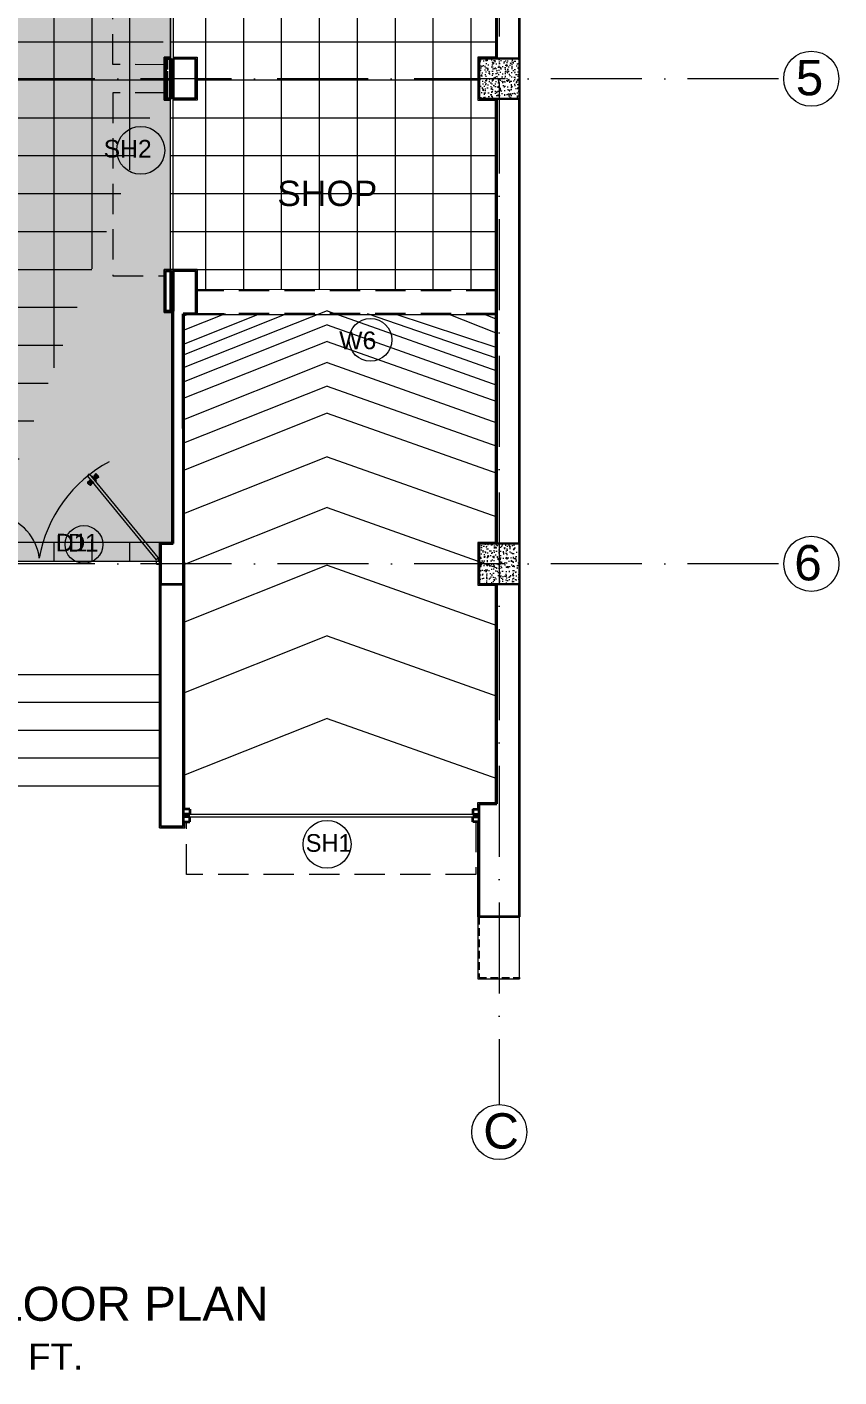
# Model space of a CAD drawing. Header units: inches. Extents: x 10755 to 33653, y -10992 to 10708.
# Drawn here: x 25436 to 25757, y -1482 to -948 of the extents above; entities that cross this region are included whole.
import ezdxf

# ---------------------------------------------------------------- set-up
doc = ezdxf.new("R2010")
doc.units = ezdxf.units.IN
doc.header["$MEASUREMENT"] = 0
doc.linetypes.add('ACAD_ISO10W100', pattern=[18, 12, -3, 0, -3])
doc.linetypes.add('HIDDEN', pattern=[0.375, 0.25, -0.125])
for name, color, linetype, lineweight in [('centerline', 9, 'ACAD_ISO10W100', 5), ('col', 1, 'Continuous', 30), ('DIMINSION', 5, 'Continuous', 15), ('door', 15, 'Continuous', 18), ('hatch 2', 8, 'Continuous', 13), ('hatch room', 33, 'Continuous', 9), ('hatch- rcc', 252, 'Continuous', 5), ('hatch1', 9, 'Continuous', 5), ('PLASTER', 50, 'Continuous', 9), ('rs', 102, 'Continuous', 15), ('sill line', 21, 'Continuous', 20), ('STAIRCASE', 143, 'Continuous', 15), ('title text 1', 113, 'Continuous', 25), ('wall', 1, 'Continuous', 35)]:
    doc.layers.add(name, color=color, linetype=linetype, lineweight=lineweight)
doc.layers.add('T-TEXT', color=230, linetype='Continuous')
doc.layers.get('DIMINSION').off()
doc.styles.add('Prajwal', font='stylu.ttf', dxfattribs={"height": 9})
doc.styles.add('suren', font='times.ttf', dxfattribs={"height": 4})

# ---------------------------------------------------------------- blocks, each defined once
blk = doc.blocks.new('ETERWEWE')
at = {"layer": 'hatch- rcc', "linetype": 'Continuous', "ltscale": 30}
h = blk.add_hatch(dxfattribs=at)
h.set_pattern_fill('AR-CONC', color=256, scale=0.5, style=0)
h.set_pattern_definition([(50, (0, 0), (3.586300913, -0.313760675), [0.375, -4.125]), (355, (0, 0), (-0.69375667, 3.76096067), [0.3, -3.3]), (100.4514445, (0.299, -0.026), (2.89254423, 3.447199955), [0.31870096, -3.50571056]), (46.1842, (0, 1), (5.33620665, -0.8275964), [0.5625, -6.1875]), (96.6356355, (0.4447, 0.931), (4.67330973, 4.870593), [0.47805171, -5.2585688]), (351.184164, (0, 1), (4.67330973, 4.870593), [0.45, -4.95]), (21, (0.5, 0.75), (2.98453526, -2.013094453), [0.375, -4.125]), (326, (0.5, 0.75), (1.21657666, 3.625750225), [0.3, -3.3]), (71.4514447, (0.7487, 0.5822), (4.20111188, 1.612655764), [0.31870095, -3.50571056]), (37.5, (0, 0), (0.060799277, 1.664469269), [0, -3.26, 0, -3.35, 0, -3.3125]), (7.5, (0, 0), (1.315347687, 1.97205856), [0, -1.91, 0, -3.185, 0, -1.2625]), (327.5, (-1.115, 0), (2.669112181, -0.112774359), [0, -1.25, 0, -3.9, 0, -5.175]), (317.5, (-1.615, 0), (2.915930847, 0.50052491), [0, -1.625, 0, -2.59, 0, -3.675])])
h.paths.add_polyline_path([(159423.23, -3794.58), (159439.23, -3794.58), (159439.23, -3778.58), (159423.23, -3778.58)])
at = {"layer": 'col', "linetype": 'Continuous', "ltscale": 30}
blk.add_lwpolyline([(159423.23, -3794.58), (159423.23, -3778.58), (159439.23, -3778.58), (159439.23, -3794.58), (159423.23, -3794.58)], dxfattribs=at)
blk = doc.blocks.new('wewerrr')
at = {"layer": 'DIMINSION', "linetype": 'Continuous'}
for p in [(17288.57, -757.81), (17288.57, -757.81), (17288.57, -949.81), (17288.57, -949.81)]:
    blk.add_blockref('ETERWEWE', p, dxfattribs=at)

msp = doc.modelspace()

# ---------------------------------------------------------------- hatches: boundary and pattern name
at = {"layer": 'hatch room'}
h = msp.add_hatch(dxfattribs=at)
h.set_pattern_fill('ANSI37', color=256, scale=120, angle=45, style=0)
h.set_pattern_definition([(90, (12291.465, -12188.553), (-15, 3e-15), []), (180, (12291.465, -12188.553), (-3e-15, -15), [])])
h.paths.add_polyline_path([(25599.028, -459.745), (25535.016, -459.741), (25535.016, -546.093), (25505.432, -546.093), (25505.431, -608.087), (25506.431, -608.087), (25506.419, -663.115), (25505.431, -663.115), (25505.431, -724.593), (25490.073, -724.593), (25490.073, -734.593), (25549.212, -734.593), (25549.212, -762.593), (25621.103, -762.593), (25621.103, -959.593), (25614.103, -959.593), (25614.103, -976.593), (25621.124, -976.593), (25621.115, -1051.547), (25503.073, -1051.59), (25503.073, -1043.593), (25490.073, -1043.593), (25490.073, -1060.594), (25493.075, -1060.591), (25493.091, -1151.593), (25389.156, -1151.593), (25389.156, -1158.593), (25229.156, -1158.593), (25229.156, -1151.593), (25222.215, -1151.593), (25222.161, -992.593), (25241.156, -992.593), (25241.156, -968.593), (25389.156, -968.593), (25389.156, -976.574), (25409.156, -976.594), (25409.156, -959.593), (25389.156, -959.593), (25389.156, -961.593), (25229.156, -961.593), (25229.156, -959.593), (25222.156, -959.593), (25222.156, -753.586), (25409.156, -753.586), (25409.156, -737.593), (25406.156, -737.593), (25406.156, -719.593), (25389.156, -719.605), (25389.156, -743.586), (25304.156, -743.586), (25304.155, -667.579), (25264.155, -667.58), (25264.155, -614.587), (25304.155, -614.587), (25304.156, -546.593), (25389.156, -546.593), (25389.156, -551.593), (25406.156, -551.593), (25406.156, -534.593), (25389.156, -534.593), (25389.156, -536.593), (25229.156, -536.593), (25229.156, -534.593), (25222.156, -534.593), (25222.156, -335.593), (25229.156, -335.593), (25229.156, -318.593), (25222.156, -318.593), (25222.156, -185.593), (25229.158, -185.593), (25229.158, -178.593), (25389.156, -178.593), (25389.156, -185.593), (25396.158, -185.593), (25396.156, -318.593), (25389.156, -318.593), (25389.156, -335.593), (25406.156, -335.593), (25406.156, -178.593), (25515.103, -178.593), (25515.114, -288.035), (25621.104, -288.035), (25621.103, -318.593), (25614.103, -318.593), (25614.103, -335.593), (25621.103, -335.597), (25621.045, -443.736), (25599.028, -443.747)])
h.paths.add_polyline_path([(25409.156, -1060.594), (25409.156, -1043.593), (25396.156, -1043.593), (25396.156, -1060.593)], flags=16)
edge = h.paths.add_edge_path()
edge.add_line((25417.112, -1159.044), (25488.113, -1159.044))
edge.add_line((25488.113, -1159.044), (25488.113, -1151.593))
edge.add_line((25488.113, -1151.593), (25493.091, -1151.593))
edge.add_line((25493.091, -1151.593), (25493.075, -1060.591))
edge.add_line((25493.075, -1060.591), (25490.073, -1060.594))
edge.add_line((25490.073, -1060.594), (25490.073, -1043.593))
edge.add_line((25490.073, -1043.593), (25492.573, -1043.593))
edge.add_line((25492.573, -1043.593), (25492.573, -976.591))
edge.add_line((25492.573, -976.591), (25490.073, -976.594))
edge.add_line((25490.073, -976.594), (25490.073, -959.593))
edge.add_line((25490.073, -959.593), (25492.573, -959.593))
edge.add_line((25492.573, -959.593), (25492.573, -734.593))
edge.add_line((25492.573, -734.593), (25490.073, -734.593))
edge.add_line((25490.073, -734.593), (25490.073, -724.593))
edge.add_line((25490.073, -724.593), (25505.431, -724.593))
edge.add_line((25505.431, -724.593), (25505.431, -663.093))
edge.add_line((25505.431, -663.093), (25506.419, -663.115))
edge.add_line((25506.419, -663.115), (25506.427, -608.087))
edge.add_line((25506.427, -608.087), (25505.432, -608.079))
edge.add_line((25505.432, -608.079), (25505.432, -546.093))
edge.add_line((25505.432, -546.093), (25535.016, -546.096))
edge.add_line((25535.016, -546.096), (25535.016, -469.241))
edge.add_line((25535.016, -469.241), (25532.998, -469.241))
edge.add_line((25532.998, -469.241), (25532.998, -467.241))
edge.add_line((25532.998, -467.241), (25408.174, -467.247))
edge.add_line((25408.174, -467.247), (25408.174, -469.247))
edge.add_line((25408.174, -469.247), (25406.156, -469.247))
edge.add_line((25406.156, -469.247), (25406.156, -473.747))
edge.add_line((25406.156, -473.747), (25404.098, -473.747))
edge.add_line((25404.098, -473.747), (25404.098, -475.765))
edge.add_line((25404.098, -475.765), (25402.098, -475.765))
edge.add_line((25402.098, -475.765), (25402.098, -532.575))
edge.add_line((25402.098, -532.575), (25404.098, -532.575))
edge.add_line((25404.098, -532.575), (25404.098, -534.593))
edge.add_line((25404.098, -534.593), (25406.156, -534.593))
edge.add_line((25406.156, -534.593), (25406.156, -551.593))
edge.add_line((25406.156, -551.593), (25389.156, -551.593))
edge.add_line((25389.156, -551.593), (25389.156, -546.593))
edge.add_line((25389.156, -546.593), (25304.156, -546.593))
edge.add_line((25304.156, -546.593), (25304.156, -614.587))
edge.add_line((25304.156, -614.587), (25299.155, -614.587))
edge.add_line((25299.155, -614.587), (25264.155, -614.587))
edge.add_line((25264.155, -614.587), (25264.155, -667.579))
edge.add_line((25264.155, -667.579), (25304.155, -667.578))
edge.add_line((25304.155, -667.578), (25304.156, -743.586))
edge.add_line((25304.156, -743.586), (25396.156, -743.586))
edge.add_line((25396.156, -743.586), (25396.156, -736.593))
edge.add_line((25396.156, -736.593), (25389.156, -736.593))
edge.add_line((25389.156, -736.593), (25389.145, -719.605))
edge.add_line((25389.145, -719.605), (25406.156, -719.605))
edge.add_line((25406.156, -719.605), (25406.156, -737.593))
edge.add_line((25406.156, -737.593), (25409.156, -737.593))
edge.add_line((25409.156, -737.593), (25409.156, -754.594))
edge.add_line((25409.156, -754.594), (25406.865, -754.594))
edge.add_line((25406.865, -754.594), (25406.657, -959.593))
edge.add_line((25406.657, -959.593), (25409.156, -959.593))
edge.add_line((25409.156, -959.593), (25409.156, -976.594))
edge.add_line((25409.156, -976.594), (25406.656, -976.594))
edge.add_line((25406.656, -976.594), (25406.657, -1043.593))
edge.add_line((25406.657, -1043.593), (25409.156, -1043.593))
edge.add_line((25409.156, -1043.593), (25409.156, -1060.594))
edge.add_line((25409.156, -1060.594), (25406.656, -1060.591))
edge.add_line((25406.656, -1060.591), (25406.656, -1151.593))
edge.add_line((25406.656, -1151.593), (25417.112, -1151.593))
edge.add_line((25417.112, -1151.593), (25417.112, -1159.055))
edge.add_line((25493.573, -959.595), (25503.073, -959.595))
edge.add_line((25503.073, -959.595), (25503.073, -976.595))
edge.add_line((25503.073, -976.595), (25493.573, -976.595))
edge.add_line((25406.156, -469.747), (25406.156, -459.747))
edge.add_line((25396.677, -459.747), (25396.677, -469.747))
edge.add_line((25406.156, -459.747), (25396.677, -459.747))
h = msp.add_hatch(dxfattribs=at)
h.set_pattern_fill('ANSI36', color=256, scale=45, style=0)
h.set_pattern_definition([(45, (12291.465, -12188.553), (2.9831067, 10.938058), [14.0625, -2.8125, 0, -2.8125])])
h.paths.add_polyline_path([(25561.431, -663.098), (25561.431, -608.096), (25505.432, -608.087), (25505.432, -546.096), (25535.103, -546.096), (25535.103, -546.596), (25614.103, -546.596), (25614.103, -551.596), (25621.103, -551.596), (25621.103, -719.596), (25614.024, -719.596), (25614.024, -725.096), (25505.431, -725.096), (25505.431, -663.118)])
edge = h.paths.add_edge_path()
edge.add_line((25417.112, -1159.044), (25488.113, -1159.044))
edge.add_line((25488.113, -1159.044), (25488.113, -1151.593))
edge.add_line((25488.113, -1151.593), (25493.091, -1151.593))
edge.add_line((25493.091, -1151.593), (25493.075, -1060.591))
edge.add_line((25493.075, -1060.591), (25490.073, -1060.594))
edge.add_line((25490.073, -1060.594), (25490.073, -1043.593))
edge.add_line((25490.073, -1043.593), (25492.573, -1043.593))
edge.add_line((25492.573, -1043.593), (25492.573, -976.591))
edge.add_line((25492.573, -976.591), (25490.073, -976.594))
edge.add_line((25490.073, -976.594), (25490.073, -959.593))
edge.add_line((25490.073, -959.593), (25492.573, -959.593))
edge.add_line((25492.573, -959.593), (25492.573, -734.593))
edge.add_line((25492.573, -734.593), (25490.073, -734.593))
edge.add_line((25490.073, -734.593), (25490.073, -724.593))
edge.add_line((25490.073, -724.593), (25505.431, -724.593))
edge.add_line((25505.431, -724.593), (25505.431, -663.093))
edge.add_line((25505.431, -663.093), (25506.419, -663.115))
edge.add_line((25506.419, -663.115), (25506.427, -608.087))
edge.add_line((25506.427, -608.087), (25505.432, -608.079))
edge.add_line((25505.432, -608.079), (25505.432, -546.093))
edge.add_line((25505.432, -546.093), (25535.016, -546.096))
edge.add_line((25535.016, -546.096), (25535.016, -469.241))
edge.add_line((25535.016, -469.241), (25532.998, -469.241))
edge.add_line((25532.998, -469.241), (25532.998, -467.241))
edge.add_line((25532.998, -467.241), (25408.174, -467.247))
edge.add_line((25408.174, -467.247), (25408.174, -469.247))
edge.add_line((25408.174, -469.247), (25406.156, -469.247))
edge.add_line((25406.156, -469.247), (25406.156, -473.747))
edge.add_line((25406.156, -473.747), (25404.098, -473.747))
edge.add_line((25404.098, -473.747), (25404.098, -475.765))
edge.add_line((25404.098, -475.765), (25402.098, -475.765))
edge.add_line((25402.098, -475.765), (25402.098, -532.575))
edge.add_line((25402.098, -532.575), (25404.098, -532.575))
edge.add_line((25404.098, -532.575), (25404.098, -534.593))
edge.add_line((25404.098, -534.593), (25406.156, -534.593))
edge.add_line((25406.156, -534.593), (25406.156, -551.593))
edge.add_line((25406.156, -551.593), (25389.156, -551.593))
edge.add_line((25389.156, -551.593), (25389.156, -546.593))
edge.add_line((25389.156, -546.593), (25304.156, -546.593))
edge.add_line((25304.156, -546.593), (25304.156, -614.587))
edge.add_line((25304.156, -614.587), (25299.155, -614.587))
edge.add_line((25299.155, -614.587), (25264.155, -614.587))
edge.add_line((25264.155, -614.587), (25264.155, -667.579))
edge.add_line((25264.155, -667.579), (25304.155, -667.578))
edge.add_line((25304.155, -667.578), (25304.156, -743.586))
edge.add_line((25304.156, -743.586), (25396.156, -743.586))
edge.add_line((25396.156, -743.586), (25396.156, -736.593))
edge.add_line((25396.156, -736.593), (25389.156, -736.593))
edge.add_line((25389.156, -736.593), (25389.145, -719.605))
edge.add_line((25389.145, -719.605), (25406.156, -719.605))
edge.add_line((25406.156, -719.605), (25406.156, -737.593))
edge.add_line((25406.156, -737.593), (25409.156, -737.593))
edge.add_line((25409.156, -737.593), (25409.156, -754.594))
edge.add_line((25409.156, -754.594), (25406.865, -754.594))
edge.add_line((25406.865, -754.594), (25406.657, -959.593))
edge.add_line((25406.657, -959.593), (25409.156, -959.593))
edge.add_line((25409.156, -959.593), (25409.156, -976.594))
edge.add_line((25409.156, -976.594), (25406.656, -976.594))
edge.add_line((25406.656, -976.594), (25406.657, -1043.593))
edge.add_line((25406.657, -1043.593), (25409.156, -1043.593))
edge.add_line((25409.156, -1043.593), (25409.156, -1060.594))
edge.add_line((25409.156, -1060.594), (25406.656, -1060.591))
edge.add_line((25406.656, -1060.591), (25406.656, -1151.593))
edge.add_line((25406.656, -1151.593), (25417.112, -1151.593))
edge.add_line((25417.112, -1151.593), (25417.112, -1159.055))

# ---------------------------------------------------------------- linework, layer by layer
at = {"layer": 'centerline', "ltscale": 3}
for p, q in [((25622.603, -49.847), (25622.603, -1374.078)), ((25733.068, -968.093), (25117.096, -968.093)), ((25733.114, -1160.093), (25117.142, -1160.093))]:
    msp.add_line(p, q, dxfattribs=at)
at = {"layer": 'centerline', "linetype": 'Continuous'}
for centre in [(25746.039, -968.093), (25746.085, -1160.093), (25622.603, -1384.99)]:
    msp.add_circle(centre, 10.912, dxfattribs=at)
at = {"layer": 'door', "color": 8}
for p, q in [((25460.575, -1127.172), (25459.63, -1127.935)), ((25460.575, -1127.172), (25459.63, -1127.935)), ((25460.639, -1127.226), (25459.676, -1128.003)), ((25460.639, -1127.226), (25459.676, -1128.003)), ((25460.752, -1127.339), (25459.826, -1128.154)), ((25460.752, -1127.339), (25459.826, -1128.154)), ((25460.704, -1126.538), (25461.044, -1127.064)), ((25460.704, -1126.538), (25461.044, -1127.064)), ((25460.968, -1127.197), (25460.854, -1127.312)), ((25460.968, -1127.197), (25460.854, -1127.312)), ((25460.993, -1127.222), (25460.878, -1127.337)), ((25460.993, -1127.222), (25460.878, -1127.337)), ((25460.923, -1126.757), (25461.122, -1127.142)), ((25460.923, -1126.757), (25461.122, -1127.142)), ((25461.046, -1127.275), (25460.931, -1127.389)), ((25461.046, -1127.275), (25460.931, -1127.389)), ((25461.127, -1127.356), (25461.012, -1127.471)), ((25461.127, -1127.356), (25461.012, -1127.471)), ((25461.154, -1126.988), (25461.207, -1127.228)), ((25461.154, -1126.988), (25461.207, -1127.228)), ((25461.338, -1127.172), (25461.301, -1127.321)), ((25461.338, -1127.172), (25461.301, -1127.321)), ((25461.492, -1127.327), (25461.343, -1127.364)), ((25461.492, -1127.327), (25461.343, -1127.364)), ((25461.663, -1125.579), (25462.189, -1125.919)), ((25461.663, -1125.579), (25462.189, -1125.919)), ((25461.882, -1125.798), (25462.268, -1125.997)), ((25461.882, -1125.798), (25462.268, -1125.997)), ((25462.113, -1126.028), (25462.353, -1126.082)), ((25462.113, -1126.028), (25462.353, -1126.082)), ((25462.297, -1125.45), (25463.06, -1124.505)), ((25462.297, -1125.45), (25463.06, -1124.505)), ((25462.297, -1126.213), (25462.446, -1126.175)), ((25462.297, -1126.213), (25462.446, -1126.175)), ((25462.323, -1125.843), (25462.437, -1125.728)), ((25462.323, -1125.843), (25462.437, -1125.728)), ((25462.348, -1125.868), (25462.462, -1125.753)), ((25462.348, -1125.868), (25462.462, -1125.753)), ((25462.351, -1125.514), (25463.128, -1124.551)), ((25462.351, -1125.514), (25463.128, -1124.551)), ((25462.4, -1125.92), (25462.515, -1125.806)), ((25462.4, -1125.92), (25462.515, -1125.806)), ((25462.452, -1126.367), (25462.489, -1126.218)), ((25462.452, -1126.367), (25462.489, -1126.218)), ((25462.464, -1125.627), (25463.279, -1124.701)), ((25462.464, -1125.627), (25463.279, -1124.701)), ((25462.481, -1126.001), (25462.596, -1125.887)), ((25462.481, -1126.001), (25462.596, -1125.887)), ((25462.636, -1126.551), (25462.582, -1126.311)), ((25462.636, -1126.551), (25462.582, -1126.311)), ((25462.61, -1125.773), (25463.452, -1124.874)), ((25462.61, -1125.773), (25463.452, -1124.874)), ((25462.663, -1126.183), (25462.777, -1126.069)), ((25462.663, -1126.183), (25462.777, -1126.069)), ((25462.867, -1126.782), (25462.668, -1126.397)), ((25462.867, -1126.782), (25462.668, -1126.397)), ((25462.744, -1126.264), (25462.859, -1126.15)), ((25462.744, -1126.264), (25462.859, -1126.15)), ((25463.085, -1127.001), (25462.746, -1126.475)), ((25463.085, -1127.001), (25462.746, -1126.475)), ((25462.796, -1126.317), (25462.911, -1126.202)), ((25462.796, -1126.317), (25462.911, -1126.202)), ((25462.821, -1126.342), (25462.936, -1126.227)), ((25462.821, -1126.342), (25462.936, -1126.227)), ((25462.895, -1126.058), (25463.79, -1125.213)), ((25462.895, -1126.058), (25463.79, -1125.213)), ((25463.037, -1126.2), (25463.963, -1125.385)), ((25463.037, -1126.2), (25463.963, -1125.385)), ((25463.151, -1126.313), (25464.114, -1125.536)), ((25463.151, -1126.313), (25464.114, -1125.536)), ((25463.215, -1126.367), (25464.16, -1125.604)), ((25463.215, -1126.367), (25464.16, -1125.604)), ((25463.498, -1124.861), (25463.515, -1124.843)), ((25463.498, -1124.861), (25463.515, -1124.843)), ((25463.668, -1124.996), (25463.515, -1124.843)), ((25463.668, -1124.996), (25463.515, -1124.843)), ((25463.668, -1124.996), (25463.821, -1125.149)), ((25463.668, -1124.996), (25463.821, -1125.149)), ((25459.986, -1128.373), (25459.969, -1128.39)), ((25459.986, -1128.373), (25459.969, -1128.39)), ((25460.121, -1128.543), (25459.969, -1128.39)), ((25460.121, -1128.543), (25459.969, -1128.39)), ((25460.898, -1127.485), (25459.999, -1128.327)), ((25460.898, -1127.485), (25459.999, -1128.327)), ((25460.121, -1128.543), (25460.274, -1128.696)), ((25460.121, -1128.543), (25460.274, -1128.696)), ((25461.183, -1127.77), (25460.338, -1128.665)), ((25461.183, -1127.77), (25460.338, -1128.665)), ((25461.325, -1127.912), (25460.511, -1128.838)), ((25461.325, -1127.912), (25460.511, -1128.838)), ((25461.439, -1128.026), (25460.661, -1128.988)), ((25461.439, -1128.026), (25460.661, -1128.988)), ((25461.493, -1128.09), (25460.729, -1129.034)), ((25461.493, -1128.09), (25460.729, -1129.034)), ((25461.308, -1127.538), (25461.194, -1127.652)), ((25461.308, -1127.538), (25461.194, -1127.652)), ((25461.39, -1127.619), (25461.275, -1127.733)), ((25461.39, -1127.619), (25461.275, -1127.733)), ((25461.442, -1127.671), (25461.327, -1127.786)), ((25461.442, -1127.671), (25461.327, -1127.786)), ((25461.467, -1127.696), (25461.352, -1127.811)), ((25461.467, -1127.696), (25461.352, -1127.811)), ((25461.676, -1127.511), (25461.436, -1127.457)), ((25461.676, -1127.511), (25461.436, -1127.457)), ((25461.907, -1127.742), (25461.522, -1127.542)), ((25461.907, -1127.742), (25461.522, -1127.542)), ((25462.126, -1127.96), (25461.6, -1127.621)), ((25462.126, -1127.96), (25461.6, -1127.621))]:
    msp.add_line(p, q, dxfattribs=at)
at = {"layer": 'door', "color": 2}
for p, q in [((25459.645, -1125.361), (25460.486, -1124.52)), ((25459.645, -1125.361), (25460.486, -1124.52)), ((25459.645, -1125.361), (25486.842, -1158.557)), ((25459.645, -1125.361), (25486.842, -1158.557)), ((25487.606, -1157.639), (25460.486, -1124.52)), ((25487.606, -1157.639), (25460.486, -1124.52)), ((25463.804, -1125.166), (25463.821, -1125.149)), ((25463.804, -1125.166), (25463.821, -1125.149)), ((25460.291, -1128.679), (25460.274, -1128.696)), ((25460.291, -1128.679), (25460.274, -1128.696)), ((25486.797, -1158.603), (25486.997, -1158.403)), ((25486.797, -1158.603), (25486.997, -1158.403)), ((25486.939, -1158.345), (25487.612, -1157.671)), ((25486.939, -1158.345), (25487.612, -1157.671)), ((25486.939, -1158.345), (25486.997, -1158.403)), ((25486.939, -1158.345), (25486.997, -1158.403)), ((25486.971, -1160.286), (25486.971, -1159.056)), ((25486.971, -1159.056), (25487.791, -1159.056)), ((25486.971, -1160.286), (25486.971, -1159.056)), ((25486.971, -1159.056), (25487.791, -1159.056)), ((25486.997, -1158.403), (25487.645, -1157.755)), ((25486.997, -1158.403), (25487.645, -1157.755)), ((25487.791, -1158.732), (25487.791, -1157.816)), ((25487.791, -1158.732), (25487.791, -1157.816)), ((25487.791, -1159.056), (25487.791, -1158.732)), ((25487.791, -1158.732), (25487.873, -1158.732)), ((25487.791, -1159.056), (25487.791, -1158.732)), ((25487.791, -1158.732), (25487.873, -1158.732)), ((25487.873, -1158.732), (25487.873, -1157.78)), ((25487.873, -1158.732), (25487.873, -1157.78)), ((25487.873, -1157.825), (25488.612, -1157.825)), ((25487.873, -1157.825), (25488.612, -1157.825)), ((25488.612, -1157.825), (25488.612, -1160.286)), ((25488.612, -1157.825), (25488.612, -1160.286)), ((25486.971, -1160.286), (25488.612, -1160.286)), ((25486.971, -1160.286), (25488.612, -1160.286))]:
    msp.add_line(p, q, dxfattribs=at)
at = {"layer": 'door', "color": 1}
for p, q in [((25460.494, -1127.185), (25459.659, -1127.858)), ((25460.494, -1127.185), (25459.659, -1127.858)), ((25460.603, -1127.19), (25461.039, -1127.626)), ((25460.603, -1127.19), (25461.039, -1127.626)), ((25460.629, -1126.346), (25460.62, -1126.355)), ((25460.629, -1126.346), (25460.62, -1126.355)), ((25460.62, -1126.471), (25460.934, -1126.944)), ((25460.62, -1126.471), (25460.934, -1126.944)), ((25460.716, -1127.303), (25460.722, -1127.296)), ((25460.716, -1127.303), (25460.722, -1127.296)), ((25460.838, -1127.296), (25461.103, -1127.561)), ((25460.838, -1127.296), (25461.103, -1127.561)), ((25460.959, -1127.189), (25460.845, -1127.303)), ((25460.959, -1127.189), (25460.845, -1127.303)), ((25460.934, -1126.944), (25460.941, -1126.951)), ((25460.934, -1126.944), (25460.941, -1126.951)), ((25460.942, -1127.066), (25460.946, -1127.062)), ((25460.942, -1127.066), (25460.946, -1127.062)), ((25460.948, -1127.177), (25461.218, -1127.447)), ((25460.948, -1127.177), (25461.218, -1127.447)), ((25461.471, -1125.504), (25461.48, -1125.495)), ((25461.471, -1125.504), (25461.48, -1125.495)), ((25461.596, -1125.495), (25462.07, -1125.809)), ((25461.596, -1125.495), (25462.07, -1125.809)), ((25462.07, -1125.809), (25462.076, -1125.816)), ((25462.07, -1125.809), (25462.076, -1125.816)), ((25462.191, -1125.817), (25462.187, -1125.821)), ((25462.191, -1125.817), (25462.187, -1125.821)), ((25462.302, -1125.822), (25462.572, -1126.092)), ((25462.302, -1125.822), (25462.572, -1126.092)), ((25462.31, -1125.369), (25462.984, -1124.534)), ((25462.31, -1125.369), (25462.984, -1124.534)), ((25462.314, -1125.834), (25462.428, -1125.72)), ((25462.314, -1125.834), (25462.428, -1125.72)), ((25462.316, -1125.478), (25462.751, -1125.914)), ((25462.316, -1125.478), (25462.751, -1125.914)), ((25462.428, -1125.591), (25462.422, -1125.597)), ((25462.428, -1125.591), (25462.422, -1125.597)), ((25462.422, -1125.713), (25462.687, -1125.978)), ((25462.422, -1125.713), (25462.687, -1125.978)), ((25462.842, -1126.362), (25462.572, -1126.092)), ((25462.842, -1126.362), (25462.572, -1126.092)), ((25462.951, -1126.243), (25462.687, -1125.978)), ((25462.951, -1126.243), (25462.687, -1125.978)), ((25463.186, -1126.349), (25462.751, -1125.914)), ((25463.186, -1126.349), (25462.751, -1125.914)), ((25462.83, -1126.351), (25462.945, -1126.236)), ((25462.83, -1126.351), (25462.945, -1126.236)), ((25462.847, -1126.473), (25462.843, -1126.477)), ((25462.847, -1126.473), (25462.843, -1126.477)), ((25462.855, -1126.595), (25462.848, -1126.588)), ((25462.855, -1126.595), (25462.848, -1126.588)), ((25463.169, -1127.069), (25462.855, -1126.595)), ((25463.169, -1127.069), (25462.855, -1126.595)), ((25463.074, -1126.236), (25463.068, -1126.243)), ((25463.074, -1126.236), (25463.068, -1126.243)), ((25463.105, -1124.528), (25463.621, -1125.043)), ((25463.105, -1124.528), (25463.621, -1125.043)), ((25463.161, -1127.193), (25463.169, -1127.185)), ((25463.161, -1127.193), (25463.169, -1127.185)), ((25463.168, -1124.591), (25463.198, -1124.561)), ((25463.168, -1124.591), (25463.198, -1124.561)), ((25463.198, -1124.561), (25463.651, -1125.013)), ((25463.198, -1124.561), (25463.651, -1125.013)), ((25463.296, -1126.355), (25464.13, -1125.681)), ((25463.296, -1126.355), (25464.13, -1125.681)), ((25464.137, -1125.559), (25463.621, -1125.043)), ((25464.137, -1125.559), (25463.621, -1125.043)), ((25464.103, -1125.466), (25463.651, -1125.013)), ((25464.103, -1125.466), (25463.651, -1125.013)), ((25464.074, -1125.496), (25464.103, -1125.466)), ((25464.074, -1125.496), (25464.103, -1125.466)), ((25459.653, -1127.98), (25460.168, -1128.496)), ((25459.653, -1127.98), (25460.168, -1128.496)), ((25459.716, -1128.043), (25459.686, -1128.073)), ((25459.716, -1128.043), (25459.686, -1128.073)), ((25459.686, -1128.073), (25460.139, -1128.526)), ((25459.686, -1128.073), (25460.139, -1128.526)), ((25460.591, -1128.978), (25460.139, -1128.526)), ((25460.591, -1128.978), (25460.139, -1128.526)), ((25460.684, -1129.011), (25460.168, -1128.496)), ((25460.684, -1129.011), (25460.168, -1128.496)), ((25460.621, -1128.948), (25460.591, -1128.978)), ((25460.621, -1128.948), (25460.591, -1128.978)), ((25461.48, -1128.171), (25460.806, -1129.005)), ((25461.48, -1128.171), (25460.806, -1129.005)), ((25461.474, -1128.061), (25461.039, -1127.626)), ((25461.474, -1128.061), (25461.039, -1127.626)), ((25461.368, -1127.826), (25461.103, -1127.561)), ((25461.368, -1127.826), (25461.103, -1127.561)), ((25461.488, -1127.717), (25461.218, -1127.447)), ((25461.488, -1127.717), (25461.218, -1127.447)), ((25461.476, -1127.705), (25461.361, -1127.82)), ((25461.476, -1127.705), (25461.361, -1127.82)), ((25461.362, -1127.949), (25461.368, -1127.942)), ((25461.362, -1127.949), (25461.368, -1127.942)), ((25461.598, -1127.722), (25461.603, -1127.718)), ((25461.598, -1127.722), (25461.603, -1127.718)), ((25461.72, -1127.73), (25461.713, -1127.723)), ((25461.72, -1127.73), (25461.713, -1127.723)), ((25462.194, -1128.044), (25461.72, -1127.73)), ((25462.194, -1128.044), (25461.72, -1127.73)), ((25462.319, -1128.035), (25462.31, -1128.044)), ((25462.319, -1128.035), (25462.31, -1128.044))]:
    msp.add_line(p, q, dxfattribs=at)
at = {"layer": 'door', "color": 2}
for radius in [0.159, 0.159, 0.0771, 0.0771]:
    msp.add_circle((25487.771, -1157.658), radius, dxfattribs=at)
at = {"layer": 'door', "color": 8}
for centre, radius, start, end in [((25493.462, -1167.082), 53.655, 117.95781, 170.06452), ((25493.462, -1167.082), 53.655, 117.95781, 170.06452), ((25420.887, -1160.279), 19.876, 7.0927, 76.29733), ((25420.887, -1160.279), 19.876, 7.0927, 76.29733)]:
    msp.add_arc(centre, radius, start, end, dxfattribs=at)
at = {"layer": 'door', "color": 1}
for centre, start, end in [((25460.545, -1127.248), 45, 128.92363), ((25460.545, -1127.248), 45, 128.92363), ((25460.678, -1126.413), 135, 225), ((25460.678, -1126.413), 135, 225), ((25460.78, -1127.354), 45, 135), ((25460.78, -1127.354), 45, 135), ((25461.006, -1127.119), 140.25725, 225), ((25461.006, -1127.119), 140.25725, 225), ((25460.883, -1127.009), 320.25725, 45), ((25460.883, -1127.009), 320.25725, 45), ((25461.538, -1125.553), 45, 135), ((25461.538, -1125.553), 45, 135), ((25462.134, -1125.758), 225, 309.74275), ((25462.134, -1125.758), 225, 309.74275), ((25462.244, -1125.88), 45, 129.74275), ((25462.244, -1125.88), 45, 129.74275), ((25462.374, -1125.42), 141.07637, 225), ((25462.374, -1125.42), 141.07637, 225), ((25462.48, -1125.655), 135, 225), ((25462.48, -1125.655), 135, 225), ((25462.906, -1126.53), 140.25725, 225), ((25462.906, -1126.53), 140.25725, 225), ((25462.784, -1126.42), 320.25725, 45), ((25462.784, -1126.42), 320.25725, 45), ((25463.01, -1126.185), 225, 315), ((25463.01, -1126.185), 225, 315), ((25463.047, -1124.586), 45, 141.07637), ((25463.047, -1124.586), 45, 141.07637), ((25463.111, -1127.127), 315, 45), ((25463.111, -1127.127), 315, 45), ((25463.244, -1126.291), 225, 308.92363), ((25463.244, -1126.291), 225, 308.92363), ((25459.711, -1127.922), 128.92363, 225), ((25459.711, -1127.922), 128.92363, 225), ((25460.742, -1128.953), 225, 321.07637), ((25460.742, -1128.953), 225, 321.07637), ((25461.31, -1127.884), 315, 45), ((25461.31, -1127.884), 315, 45), ((25461.416, -1128.119), 321.07637, 45), ((25461.416, -1128.119), 321.07637, 45), ((25461.546, -1127.659), 225, 309.74275), ((25461.546, -1127.659), 225, 309.74275), ((25461.655, -1127.781), 45, 129.74275), ((25461.655, -1127.781), 45, 129.74275), ((25462.252, -1127.986), 225, 315), ((25462.252, -1127.986), 225, 315)]:
    msp.add_arc(centre, 0.082, start, end, dxfattribs=at)
at = {"layer": 'hatch 2', "ltscale": 30}
for centre, radius in [((25480.761, -996.449), 9.47), ((25571.621, -1071.455), 8.47), ((25458.279, -1152.425), 7.47), ((25458.279, -1152.425), 7.47), ((25554.476, -1271.088), 9.47)]:
    msp.add_circle(centre, radius, dxfattribs=at)
at = {"layer": 'hatch1', "linetype": 'Continuous', "ltscale": 30}
for p, q in [((25500.123, -1061.091), (25497.584, -1062.099)), ((25500.123, -1061.091), (25497.584, -1062.099)), ((25514.205, -1061.086), (25497.586, -1067.687)), ((25514.205, -1061.086), (25497.586, -1067.687)), ((25528.286, -1061.08), (25497.587, -1073.274)), ((25528.286, -1061.08), (25497.587, -1073.274)), ((25538.847, -1061.076), (25497.589, -1077.465)), ((25538.847, -1061.076), (25497.589, -1077.465)), ((25554.55, -1059.961), (25497.59, -1082.586)), ((25554.55, -1059.961), (25621.63, -1083.762)), ((25570.265, -1061.064), (25621.63, -1078.64)), ((25580.834, -1061.06), (25621.63, -1074.449)), ((25601.925, -1061.055), (25621.63, -1068.861)), ((25616.016, -1061.049), (25621.63, -1063.273)), ((25554.55, -1065.549), (25497.592, -1088.174)), ((25554.55, -1065.549), (25621.63, -1089.35)), ((25554.55, -1072.068), (25497.594, -1094.692)), ((25554.55, -1072.068), (25621.63, -1095.87)), ((25554.55, -1080.45), (25497.597, -1103.073)), ((25554.55, -1080.45), (25621.63, -1104.252)), ((25554.55, -1089.763), (25497.599, -1112.385)), ((25554.55, -1089.763), (25621.63, -1113.565)), ((25554.55, -1100.473), (25497.603, -1123.094)), ((25554.55, -1100.473), (25621.63, -1124.275)), ((25554.55, -1117.703), (25497.608, -1140.322)), ((25554.55, -1117.703), (25621.63, -1141.505)), ((25554.55, -1137.861), (25497.613, -1160.478)), ((25554.55, -1137.861), (25621.63, -1161.663)), ((25554.55, -1160.679), (25497.617, -1183.294)), ((25554.55, -1160.679), (25621.63, -1184.481)), ((25554.55, -1188.619), (25497.623, -1211.232)), ((25554.55, -1188.619), (25621.63, -1212.421)), ((25554.55, -1221.292), (25497.629, -1243.902)), ((25554.55, -1221.292), (25621.63, -1245.093))]:
    msp.add_line(p, q, dxfattribs=at)
at = {"layer": 'PLASTER'}
for p, q in [((25621.103, -1151.592), (25621.124, -976.593)), ((25493.091, -1151.593), (25493.075, -1060.591)), ((25498.147, -1257.19), (25498.081, -1061.592)), ((25488.129, -1264.593), (25488.111, -1151.593)), ((25488.111, -1151.593), (25493.091, -1151.593)), ((25488.111, -1151.593), (25493.091, -1151.593)), ((25621.103, -1152.092), (25621.103, -1152.092)), ((25621.103, -1254.593), (25621.103, -1168.593)), ((25614.103, -1257.185), (25614.103, -1254.593)), ((25614.103, -1254.593), (25621.103, -1254.593)), ((25614.103, -1257.185), (25614.103, -1255.093)), ((25488.129, -1264.593), (25498.129, -1264.593)), ((25498.129, -1264.593), (25498.129, -1262.19)), ((25614.103, -1299.803), (25614.103, -1262.185)), ((25614.103, -1299.803), (25614.103, -1324.303)), ((25614.103, -1324.303), (25630.603, -1324.303)), ((25630.603, -1323.803), (25630.603, -1324.303))]:
    msp.add_line(p, q, dxfattribs=at)
for points in [[(25417.112, -1159.044), (25488.113, -1159.044), (25488.113, -1151.593), (25493.091, -1151.593), (25493.075, -1060.591), (25490.073, -1060.594), (25490.073, -1043.593), (25492.573, -1043.593), (25492.573, -976.591), (25490.073, -976.594), (25490.073, -959.593), (25492.573, -959.593), (25492.573, -734.593), (25490.073, -734.593), (25490.073, -724.593), (25505.431, -724.593), (25505.431, -663.093), (25506.419, -663.115), (25506.427, -608.087), (25505.432, -608.079), (25505.432, -546.093), (25535.016, -546.096), (25535.016, -469.241)], [(25621.103, -762.593), (25621.103, -959.593), (25614.103, -959.593), (25614.103, -976.593), (25621.124, -976.593), (25621.115, -1051.547), (25503.073, -1051.59), (25503.073, -1043.593), (25490.073, -1043.593), (25490.073, -1060.594), (25493.075, -1060.591), (25493.091, -1151.593), (25389.156, -1151.593)], [(25621.103, -762.593), (25621.103, -959.593), (25614.103, -959.593), (25614.103, -976.593), (25621.124, -976.593)], [(25492.573, -959.593), (25490.073, -959.593), (25490.073, -976.594), (25492.573, -976.591)], [(25492.573, -959.593), (25490.073, -959.593), (25490.073, -976.594), (25492.573, -976.591)], [(25493.573, -959.595), (25503.073, -959.595), (25503.073, -976.595), (25493.573, -976.595)], [(25493.573, -959.595), (25503.073, -959.595), (25503.073, -976.595), (25493.573, -976.595)], [(25492.573, -1043.593), (25490.073, -1043.593), (25490.073, -1060.594), (25493.075, -1060.591)], [(25493.573, -1043.595), (25503.073, -1043.595), (25503.073, -1061.59), (25498.081, -1061.592)], [(25621.103, -1151.592), (25614.103, -1151.592), (25614.103, -1168.593), (25621.103, -1168.593)]]:
    msp.add_lwpolyline(points, dxfattribs=at)
at = {"layer": 'rs'}
for p, q in [((25492.573, -732.051), (25492.573, -961.434)), ((25493.573, -732.052), (25493.573, -961.434)), ((25492.573, -1044.095), (25492.573, -971.093)), ((25493.573, -1044.093), (25493.573, -971.093)), ((25492.573, -1044.095), (25492.573, -974.756)), ((25493.573, -1044.093), (25493.573, -974.756)), ((25492.573, -1044.095), (25492.573, -1047.095)), ((25492.573, -1047.095), (25493.573, -1047.095)), ((25493.573, -1047.095), (25493.573, -1044.095)), ((25492.573, -1060.095), (25492.573, -1057.095)), ((25492.573, -1057.095), (25493.573, -1057.095)), ((25493.573, -1057.095), (25493.573, -1060.095)), ((25498.031, -1260.19), (25498.031, -1259.19)), ((25498.031, -1259.19), (25500.147, -1259.19)), ((25498.031, -1260.185), (25613.424, -1260.185)), ((25500.147, -1260.19), (25498.031, -1260.19)), ((25500.147, -1259.185), (25613.424, -1259.185)), ((25614.201, -1259.185), (25612.085, -1259.185)), ((25612.085, -1260.185), (25614.201, -1260.185)), ((25614.201, -1260.185), (25614.201, -1259.185))]:
    msp.add_line(p, q, dxfattribs=at)
at = {"layer": 'rs', "linetype": 'HIDDEN', "ltscale": 48}
for p, q in [((25621.559, -1052.047), (25502.573, -1052.09)), ((25621.558, -1061.047), (25502.573, -1061.09)), ((25498.888, -1283.014), (25498.888, -1262.19)), ((25613.344, -1262.185), (25613.344, -1283.014)), ((25613.344, -1283.014), (25498.888, -1283.014))]:
    msp.add_line(p, q, dxfattribs=at)
at = {"layer": 'rs', "linetype": 'HIDDEN', "ltscale": 12}
for p, q in [((25614.603, -1299.803), (25614.603, -1323.803)), ((25614.603, -1323.803), (25630.603, -1323.803))]:
    msp.add_line(p, q, dxfattribs=at)
at = {"layer": 'rs', "linetype": 'HIDDEN', "ltscale": 48}
for points in [[(25490.573, -962.539), (25469.745, -962.502), (25469.745, -730.006), (25490.573, -730.006)], [(25490.573, -973.65), (25469.745, -973.687), (25469.745, -1046.14), (25490.573, -1046.14)]]:
    msp.add_lwpolyline(points, dxfattribs=at)
at = {"layer": 'rs', "const_width": 0.25}
for points in [[(25492.573, -960.095), (25492.573, -963.095), (25493.573, -963.095), (25493.573, -960.095)], [(25492.573, -960.095), (25492.573, -963.095), (25493.573, -963.095), (25493.573, -960.095)], [(25492.573, -976.095), (25492.573, -973.095), (25493.573, -973.095), (25493.573, -976.095)], [(25492.573, -976.095), (25492.573, -973.095), (25493.573, -973.095), (25493.573, -976.095)], [(25492.573, -1044.095), (25492.573, -1047.095), (25493.573, -1047.095), (25493.573, -1044.095)], [(25492.573, -1060.095), (25492.573, -1057.095), (25493.573, -1057.095), (25493.573, -1060.095)]]:
    msp.add_lwpolyline(points, dxfattribs=at)
at = {"layer": 'sill line', "linetype": 'Continuous', "ltscale": 30}
for p, q in [((25621.559, -1051.547), (25502.573, -1051.59)), ((25621.558, -1061.547), (25502.573, -1061.59))]:
    msp.add_line(p, q, dxfattribs=at)
at = {"layer": 'STAIRCASE', "linetype": 'Continuous', "ltscale": 30}
for p, q in [((25405.66, -1203.902), (25488.62, -1203.902)), ((25405.66, -1214.902), (25488.621, -1214.902)), ((25405.66, -1225.902), (25488.623, -1225.902)), ((25405.66, -1236.902), (25488.625, -1236.902)), ((25405.66, -1247.902), (25488.627, -1247.902)), ((25630.603, -1323.803), (25630.603, -1299.803))]:
    msp.add_line(p, q, dxfattribs=at)
at = {"layer": 'wall', "linetype": 'Continuous', "ltscale": 30}
for p, q in [((25630.603, -960.093), (25630.603, -736.093)), ((25621.603, -960.093), (25621.603, -762.093)), ((25621.124, -976.093), (25621.124, -976.092)), ((25621.603, -1152.092), (25621.624, -976.092)), ((25630.603, -1152.093), (25630.603, -976.093)), ((25493.591, -1152.093), (25493.573, -1052.093)), ((25493.591, -1152.093), (25493.573, -1052.093)), ((25621.558, -1061.047), (25621.559, -1052.047)), ((25502.573, -1061.09), (25497.581, -1061.092)), ((25502.573, -1061.09), (25497.581, -1061.092)), ((25497.612, -1152.092), (25497.581, -1061.092)), ((25497.612, -1152.092), (25497.581, -1061.092)), ((25621.545, -1152.092), (25621.558, -1061.047)), ((25488.612, -1152.093), (25493.591, -1152.093)), ((25488.612, -1152.093), (25488.612, -1168.093)), ((25488.612, -1152.093), (25493.591, -1152.093)), ((25488.612, -1152.093), (25488.612, -1168.093)), ((25488.629, -1264.093), (25488.612, -1152.095)), ((25497.629, -1264.093), (25497.612, -1152.093)), ((25488.614, -1168.093), (25497.614, -1168.093)), ((25488.614, -1168.093), (25493.594, -1168.093)), ((25621.103, -1168.093), (25621.103, -1168.093)), ((25621.603, -1255.093), (25621.603, -1168.093)), ((25630.603, -1299.803), (25630.603, -1168.093)), ((25614.603, -1299.803), (25614.603, -1255.093)), ((25614.603, -1255.093), (25621.603, -1255.093)), ((25488.629, -1264.093), (25497.629, -1264.093))]:
    msp.add_line(p, q, dxfattribs=at)
at = {"layer": 'wall'}
for p, q in [((25493.573, -960.095), (25493.573, -976.095)), ((25502.573, -960.095), (25493.573, -960.095)), ((25493.573, -976.095), (25493.573, -960.095)), ((25502.573, -960.095), (25493.573, -960.095)), ((25502.573, -960.095), (25502.573, -976.095)), ((25502.573, -976.095), (25502.573, -960.095)), ((25502.573, -976.095), (25493.573, -976.095)), ((25502.573, -976.095), (25493.573, -976.095)), ((25490.573, -1044.095), (25492.573, -1044.095)), ((25490.573, -1060.095), (25490.573, -1044.095)), ((25492.573, -1044.095), (25492.573, -1060.095)), ((25502.573, -1044.093), (25493.573, -1044.093)), ((25502.573, -1044.093), (25493.573, -1044.093)), ((25493.573, -1044.095), (25493.573, -1060.095)), ((25493.573, -1044.095), (25493.573, -1060.095)), ((25502.573, -1044.093), (25502.573, -1061.09)), ((25502.573, -1044.093), (25502.573, -1061.09)), ((25492.573, -1060.095), (25490.573, -1060.095)), ((25493.575, -1060.093), (25493.573, -1060.093)), ((25493.575, -1060.093), (25493.573, -1060.093)), ((25500.147, -1257.19), (25497.629, -1257.19)), ((25500.147, -1259.19), (25498.031, -1259.19)), ((25500.147, -1260.19), (25498.031, -1260.19)), ((25500.147, -1257.19), (25500.147, -1259.19)), ((25500.147, -1262.19), (25500.147, -1260.19)), ((25612.085, -1257.185), (25614.603, -1257.185)), ((25612.085, -1257.185), (25612.085, -1259.185)), ((25612.085, -1259.185), (25614.201, -1259.185)), ((25612.085, -1262.185), (25612.085, -1260.185)), ((25612.085, -1260.185), (25614.201, -1260.185)), ((25497.629, -1262.19), (25500.147, -1262.19)), ((25614.603, -1262.185), (25612.085, -1262.185)), ((25630.603, -1299.803), (25614.603, -1299.803))]:
    msp.add_line(p, q, dxfattribs=at)
for points in [[(25490.573, -960.095), (25492.573, -960.095), (25492.573, -976.095), (25490.573, -976.095)], [(25490.573, -976.095), (25492.573, -976.095), (25492.573, -960.095), (25490.573, -960.095)], [(25490.573, -1044.095), (25492.573, -1044.095), (25492.573, -1060.095), (25490.573, -1060.095)]]:
    msp.add_lwpolyline(points, close=True, dxfattribs=at)

# ---------------------------------------------------------------- block references
at = {"layer": 'DIMINSION', "linetype": 'Continuous'}
for p in [(-133808.627, 2818.489), (-133808.627, 2626.489)]:
    msp.add_blockref('ETERWEWE', p, dxfattribs=at)
at = {"layer": 'wall', "linetype": 'Continuous'}
msp.add_blockref('wewerrr', (-151097.193, 3576.303), dxfattribs=at)

# ---------------------------------------------------------------- texts
at = {"layer": 'T-TEXT', "ltscale": 100, "char_height": 14, "width": 12.94397, "style": 'suren'}
for s, insert, attachment_point in [('{\\fArial|b0|i0|c0|p34;5}', (25750.778, -960.655), 3), ('{\\fArial|b0|i0|c0|p34;6}', (25750.176, -1152.655), 3), ('{\\fArial|b0|i0|c0|p34;C}', (25616.245, -1377.552), 1)]:
    msp.add_mtext(s, dxfattribs=dict(at, insert=insert, attachment_point=attachment_point))
at = {"layer": 'title text 1', "linetype": 'Continuous', "style": 'Prajwal'}
for s, p in [('D1', (25452.015, -1155.237)), ('SH1', (25545.994, -1274.067))]:
    msp.add_text(s, height=7, rotation=359.95632, dxfattribs=at).set_placement(p)
at = {"layer": 'title text 1', "char_height": 7, "width": 6.48014975013211e-13, "attachment_point": 1, "rotation": 359.95632, "style": 'Prajwal'}
for s, insert in [('\\pi-5.632;{\\fArial|b0|i0|c0|p34;SH2}', (25471.694, -992.302)), ('\\pi-5.632;{\\fArial|b0|i0|c0|p34;W6}', (25564.904, -1068.146)), ('\\pi-5.632;{\\fArial|b0|i0|c0|p34;D1}', (25452.775, -1148.209))]:
    msp.add_mtext(s, dxfattribs=dict(at, insert=insert))
at = {"layer": 'title text 1', "attachment_point": 1, "style": 'Prajwal'}
for s, insert, char_height, width in [('\\pt30;{\\fArial|b0|i0|c0|p34;SHOP}', (25534.779, -1008.472), 10, 241.00666), ('{\\fSansSerif|b0|i0|c2|p2;\\H1.333x;GROUND FLOOR PLAN\\P\\H0.7718x;AREA: 1933 SQ. FT. }', (25323.151, -1446.218), 10.1088, 301.72993)]:
    msp.add_mtext(s, dxfattribs=dict(at, insert=insert, char_height=char_height, width=width))

doc.saveas('drawing.dxf')
